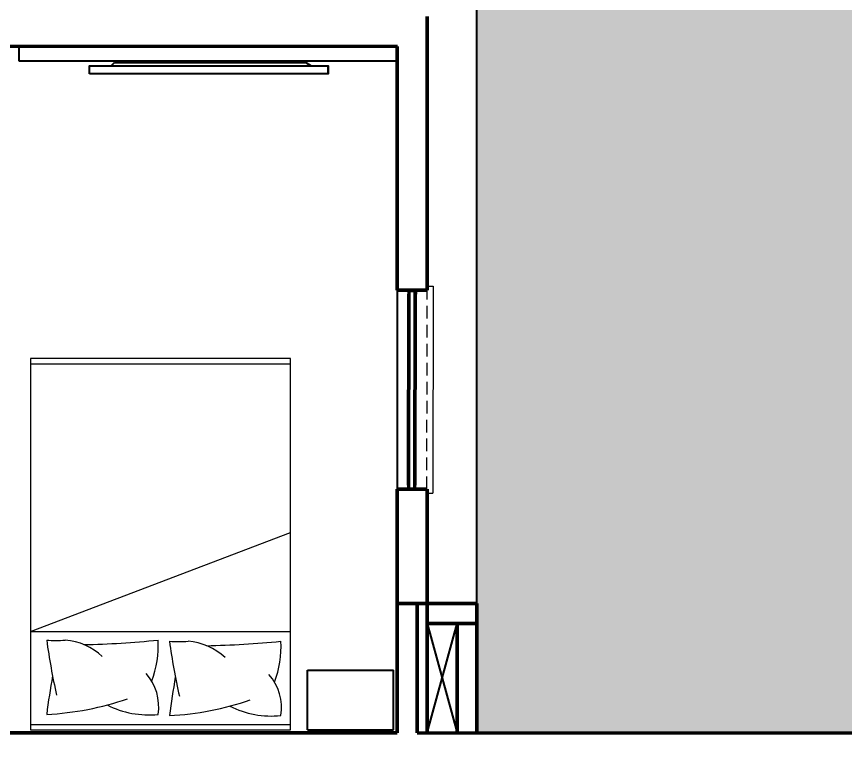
# Model space of a CAD drawing. Header units: centimetres. Extents: x -48696 to 156237, y -5617 to 29024.
# Drawn here: x 88664.4 to 89080.8, y 13308.4 to 13674.2 of the extents above; entities that cross this region are included whole.
import ezdxf

# ---------------------------------------------------------------- set-up
doc = ezdxf.new("R2010")
doc.units = ezdxf.units.CM
doc.linetypes.add('HIDDEN', pattern=[9.525, 6.35, -3.175])
for name, color, linetype in [('01', 1, 'Continuous'), ('ACESSORIOS', 2, 'Continuous'), ('Hachuria - Moveis', 1, 'Continuous'), ('Piso', 55, 'Continuous'), ('PN010', 1, 'Continuous')]:
    doc.layers.add(name, color=color, linetype=linetype)
for name, color, linetype, lineweight in [('Hachura', 1, 'Continuous', 9), ('Moveis', 1, 'Continuous', 9), ('Parede Baixa', 5, 'Continuous', 50), ('Portas - Janelas', 2, 'Continuous', 20), ('Projeção Janela', 15, 'HIDDEN', 9)]:
    doc.layers.add(name, color=color, linetype=linetype, lineweight=lineweight)
doc.styles.add('Valéria', font='romantic.ttf', dxfattribs={"height": 10})
doc.dimstyles.new('Cota - 50', dxfattribs={"dimtxt": 10, "dimasz": 5, "dimexe": 10, "dimexo": 20, "dimgap": 5, "dimtad": 1, "dimtxsty": 'Valéria', "dimblk": 'DOT', "dimcen": 0, "dimclrd": 12, "dimclre": 12, "dimclrt": 2, "dimazin": 2, "dimtfac": 1, "dimtix": 1, "dimtmove": 0, "dimatfit": 3, "dimldrblk": 'DOT', "dimfxl": 1, "dimarcsym": 0})

# ---------------------------------------------------------------- blocks, each defined once
blk = doc.blocks.new('_Dot')
at = {"color": 0, "linetype": 'ByBlock', "lineweight": -2}
blk.add_line((-0.5, 0), (-1, 0), dxfattribs=at)
at = {"color": 0, "linetype": 'ByBlock', "const_width": 0.5}
blk.add_lwpolyline([(-0.25, 0, 1), (0.25, 0, 1)], format="xyb", close=True, dxfattribs=at)
blk = doc.blocks.new('*D1520')
at = {"color": 12, "lineweight": -2, "transparency": 16777216}
for p, q in [((88785.2, 14403.78), (88901.42, 14460.65)), ((90063.73, 12062.68), (88894.64, 14451.76)), ((89958.68, 12005.71), (90074.91, 12062.58))]:
    blk.add_line(p, q, dxfattribs=at)
at = {"layer": 'Defpoints', "color": 0, "transparency": 16777216}
for p in [(88892.44, 14456.26), (88767.23, 14394.99), (89940.72, 11996.92)]:
    blk.add_point(p, dxfattribs=at)
at = {"color": 12, "lineweight": -2, "transparency": 16777216, "xscale": 5, "yscale": 5, "zscale": 5}
for p, rotation in [((88892.44, 14456.26), 116.0746693799297), ((90065.93, 12058.19), 296.0746693799297)]:
    blk.add_blockref('_Dot', p, dxfattribs=dict(at, rotation=rotation))
at = {"color": 2, "transparency": 16777216, "insert": (89488.3, 13261.68), "char_height": 10, "attachment_point": 5, "rotation": 296.0747, "style": 'Valéria'}
blk.add_mtext('2666', dxfattribs=at)
blk = doc.blocks.new('CAMA')
at = {"layer": 'Moveis'}
for p, q in [((-2487.43, 2453.89), (-2487.43, 2313.89)), ((-2287.43, 2453.89), (-2487.43, 2453.89)), ((-2484.43, 2453.89), (-2484.43, 2313.89)), ((-2340.43, 2313.89), (-2393.66, 2453.89)), ((-2340.43, 2313.89), (-2340.43, 2453.89)), ((-2290.43, 2313.89), (-2290.43, 2453.89)), ((-2287.43, 2313.89), (-2287.43, 2453.89)), ((-2487.43, 2313.89), (-2287.43, 2313.89))]:
    blk.add_line(p, q, dxfattribs=at)
for centre, radius, start, end in [((-2331.88, 2398.32), 50.46, 68.2853, 93.747), ((-2821.37, 2399.35), 488.68, 1.0964, 5.7926), ((-2299.39, 2421.99), 27.01, 81.0312, 131.4131), ((-2344.57, 2443.59), 49.65, 333.2123, 5.8776), ((-2450.92, 2381.08), 155.92, 2.7909, 19.1403), ((-2302.48, 2396.13), 32.8, 136.7518, 175.557), ((-2391.08, 2393.67), 56.12, 354.8889, 5.1111), ((-2381.31, 2729.56), 344, 277.7073, 282.7264), ((-2244.56, 2787.47), 402, 259.7822, 262.7656), ((-2332.49, 2332.23), 50.46, 68.2853, 93.747), ((-2300, 2355.91), 27.01, 81.0312, 131.4131), ((-2821.98, 2333.27), 488.68, 1.0964, 5.7926), ((-2345.18, 2377.5), 49.65, 333.2123, 5.8776), ((-2451.53, 2315), 155.92, 2.7909, 19.1403), ((-2303.09, 2330.05), 32.8, 136.7518, 175.557), ((-2391.69, 2327.59), 56.12, 354.8889, 5.1111), ((-2381.92, 2663.48), 344, 277.7073, 282.7264), ((-2245.17, 2721.39), 402, 259.7822, 262.7656)]:
    blk.add_arc(centre, radius, start, end, dxfattribs=at)

msp = doc.modelspace()

# ---------------------------------------------------------------- hatches: boundary and pattern name
h = msp.add_hatch()
h.set_pattern_fill('GRASS2', color=74, scale=15, pattern_type=2)
h.set_pattern_definition([(360, (103476.319, -68023.644), (15, 15), [2.25, -0.45, 0.6, -0.45, 2.25, -9]), (360, (103475.569, -68023.194), (15, 15), [1.5, -1.125, 2.25, -1.125, 1.5, -7.5]), (360, (103480.819, -68017.194), (15, 15), [1.875, -0.75, 1.875, -10.5]), (360, (103473.319, -68014.194), (15, 15), [0.75, -1.5, 0.75, -12]), (90, (103474.819, -68014.194), (-15, 15), [1.35, -13.65]), (90, (103479.319, -68023.194), (-15, 15), [1.5, -13.5]), (90, (103483.069, -68017.194), (-15, 15), [1.5, -13.5]), (45, (103481.269, -68023.344), (8e-15, 15), [1.5, -19.7132034]), (135, (103477.369, -68023.344), (-15, 8e-15), [1.5, -19.7132034]), (63.434949, (103480.819, -68023.269), (8e-10, 15), [1.5, -32.0410197]), (75.9637565, (103480.069, -68023.1943), (5e-10, 15), [1.5, -60.3465844]), (75.9637565, (103483.819, -68017.1943), (5e-10, 15), [1.2, -60.6465844]), (75.9637565, (103475.119, -68014.1943), (5e-10, 15), [1.05, -60.7965844]), (104.0362435, (103478.569, -68023.1943), (-5e-10, 15), [1.5, -60.3465844]), (104.0362435, (103482.319, -68017.1943), (-5e-10, 15), [1.2, -60.6465844]), (104.0362435, (103474.519, -68014.1943), (-5e-10, 15), [1.05, -60.7965844]), (116.565051, (103477.819, -68023.269), (-6e-09, 15), [1.5, -32.041002])])
h.paths.add_polyline_path([(88895.70832, 13704.13429), (88895.59493, 13314.19225), (89307.09834, 13314.07259), (89134.5634, 13679.10649), (89047.61155, 13679.10649), (89050.43626, 13706.13694)])
h.paths.add_polyline_path([(88684.01933, 13969.48156), (88684.01933, 13804.13429), (89046.99159, 13804.13429), (88967.14805, 13969.48155)])
h.paths.add_polyline_path([(88922.26332, 13969.48155), (88922.26332, 14050.93447), (88912.26335, 14069.48156), (88912.26335, 13969.48155)])
h.paths.add_polyline_path([(88805.94304, 14069.48156), (88805.94304, 14084.36825), (88906.11868, 14084.36825), (88906.11868, 14069.48156)])
h.paths.add_polyline_path([(88852.26335, 13969.48156), (88852.26335, 14069.48156), (88842.26339, 14069.48156), (88842.26339, 13969.48156)])
h.paths.add_polyline_path([(88842.26345, 14084.36825), (88842.26345, 14216.60546), (88852.26342, 14195.89662), (88852.26342, 14084.36825)])
h.paths.add_polyline_path([(88782.26339, 13969.48156), (88782.26339, 13995.00242), (88772.26343, 13995.00242), (88772.26343, 13969.48156)])
h.paths.add_polyline_path([(88712.26343, 13969.48156), (88712.26343, 13989.55158), (88702.26346, 13989.55158), (88702.26346, 13969.48156)])
h.paths.add_polyline_path([(88642.26346, 13981.26594), (88642.26346, 13984.5454), (88632.2635, 13984.5454), (88632.2635, 13981.26594)])
h.paths.add_polyline_path([(88572.2635, 13981.28629), (88572.2635, 13989.30772), (88561.2635, 13989.30772), (88561.2635, 13981.28629)])
h.paths.add_polyline_path([(88502.26354, 13981.30665), (88502.26354, 13989.356), (88492.26358, 13989.356), (88492.26358, 13981.30665)])
h.paths.add_polyline_path([(88433.26361, 13981.32991), (88433.26361, 13990.38853), (88422.26361, 13990.38853), (88422.26361, 13981.32991)])
h.paths.add_polyline_path([(88362.076, 13998.01943), (88362.076, 13981.35064), (88350.97254, 13981.35064), (88350.97254, 14003.66537)])
h.paths.add_polyline_path([(88276.33034, 14069.46061), (88276.33034, 14085.41804), (88334.32385, 14086.45384), (88334.32385, 14069.46061)])
h.paths.add_polyline_path([(88291.68585, 13981.36788), (88291.68585, 14069.46061), (88280.6858, 14069.46061), (88280.6858, 13981.36788)])
h.paths.add_polyline_path([(88290.68788, 14206.29974), (88290.68788, 14085.49584), (88280.68585, 14085.49584), (88280.68585, 14206.29974)])
h.paths.add_polyline_path([(88257.30158, 14303.72541), (88257.30158, 14285.72541), (88221.31634, 14285.72541), (88221.31634, 14303.72541)])
h.paths.add_polyline_path([(88221.31634, 14189.46374), (88221.11224, 14410.34788), (88074.35064, 14415.82088), (88074.35064, 14189.46374)])
h.paths.add_polyline_path([(88291.76862, 14403.81814), (88291.76862, 14372.081), (88280.60303, 14371.10197), (88280.60303, 14403.81814)])
h.paths.add_polyline_path([(88362.22257, 14378.45612), (88362.20715, 14405.08621), (88351.11801, 14405.49974), (88351.11801, 14378.45612)])
h.paths.add_polyline_path([(88432.22257, 14402.47521), (88432.22257, 14382.7603), (88422.20584, 14378.60979), (88422.22257, 14402.47521)])
h.paths.add_polyline_path([(88360.74192, 14160.85148), (88360.74192, 14198.94491), (88351.05536, 14198.94491), (88351.05536, 14160.85148)])
h.paths.add_polyline_path([(88422.26364, 14169.73345), (88422.26364, 14198.00985), (88431.62604, 14193.55911), (88431.62604, 14169.73345)])
h.paths.add_polyline_path([(88492.22257, 14378.56087), (88492.22257, 14399.86479), (88502.22257, 14399.86479), (88502.22257, 14378.56087)])
h.paths.add_polyline_path([(88573.22257, 14378.36913), (88573.22257, 14397.62729), (88562.22257, 14397.62729), (88562.22257, 14378.36913)])
h.paths.add_polyline_path([(88492.26938, 14169.95588), (88492.26938, 14197.95388), (88502.26934, 14197.95388), (88502.26934, 14169.95588)])
h.paths.add_polyline_path([(88562.2636, 14169.90695), (88562.2636, 14198.01792), (88572.26357, 14198.01792), (88572.26357, 14169.90695)])
h.paths.add_polyline_path([(88772.26344, 14361.56785), (88782.97671, 14339.38183), (88782.97671, 14304.36114), (88799.88764, 14304.36114), (88807.12931, 14289.36445), (88782.26345, 14289.36445), (88782.56746, 14160.60194), (88772.26349, 14164.13417), (88772.26349, 14289.36445), (88729.2238, 14287.33751), (88729.23428, 14303.41907), (88772.26344, 14304.36445)])
h.paths.add_polyline_path([(88712.97675, 14392.00541), (88711.22285, 14365.74045), (88701.63453, 14370.69085), (88701.63453, 14392.00541)])
h.paths.add_polyline_path([(88642.97672, 14394.61583), (88642.97672, 14377.68595), (88631.53543, 14377.68595), (88631.53543, 14394.61583)])
h.paths.add_polyline_path([(88702.26346, 14169.09267), (88702.26346, 14204.33425), (88712.26349, 14204.33425), (88712.26349, 14169.09267)])
h.paths.add_polyline_path([(88632.26357, 14169.78262), (88632.26357, 14198.27439), (88642.26346, 14198.27439), (88642.26346, 14169.78262)])
h.paths.add_polyline_path([(88221.11224, 14410.34788), (88221.11224, 14403.81817), (88351.05531, 14403.81817), (88351.11801, 14405.49974)])

# ---------------------------------------------------------------- linework, layer by layer
for p, q in [((88895.70832, 13379.20384), (88895.70832, 13704.13429)), ((88700.99861, 13645.35506), (88700.99861, 13649.381)), ((88820.99861, 13645.35506), (88820.99861, 13649.381))]:
    msp.add_line(p, q)
at = {"layer": '01'}
for p, q in [((88810.53203, 13345.70685), (88853.84668, 13345.70685)), ((88810.53203, 13315.70685), (88853.84668, 13315.70685))]:
    msp.add_line(p, q, dxfattribs=at)
at = {"layer": 'ACESSORIOS'}
for p, q in [((88855.70832, 13651.71282), (88855.70832, 13659.20386)), ((88665.78581, 13651.71282), (88665.78581, 13658.76805)), ((88855.70832, 13651.71282), (88665.78581, 13651.71282)), ((88855.70832, 13536.70385), (88855.70832, 13436.68264))]:
    msp.add_line(p, q, dxfattribs=at)
at = {"layer": 'Hachura'}
for p, q in [((88862.0676, 13437.19476), (88862.20761, 13536.19466)), ((88864.0676, 13437.19193), (88864.20761, 13536.19183)), ((88861.06689, 13436.69617), (88861.06972, 13438.69617)), ((88861.5676, 13437.19547), (88861.56972, 13438.69546)), ((88864.5676, 13437.19122), (88864.56972, 13438.69122)), ((88865.06689, 13436.69052), (88865.06972, 13438.69051)), ((88861.5676, 13437.19547), (88864.5676, 13437.19122))]:
    msp.add_line(p, q, dxfattribs=at)
at = {"layer": 'Hachuria - Moveis'}
for p, q in [((88861.20832, 13536.69607), (88861.20549, 13534.69607)), ((88861.70761, 13536.19537), (88861.70549, 13534.69537)), ((88861.70761, 13536.19537), (88864.7076, 13536.19112)), ((88864.7076, 13536.19112), (88864.70548, 13534.69112)), ((88865.20831, 13536.69042), (88865.20548, 13534.69042)), ((88810.53203, 13315.70685), (88810.5359, 13345.70685)), ((88853.84668, 13315.70685), (88853.84668, 13345.70685))]:
    msp.add_line(p, q, dxfattribs=at)
at = {"layer": 'Parede Baixa'}
for p, q in [((88870.70832, 13674.1995), (88870.70832, 13536.70385)), ((88580.77229, 13659.28381), (88855.80573, 13659.20383)), ((88855.70832, 13659.20386), (88855.70832, 13536.70385)), ((88855.70832, 13536.70385), (88870.70832, 13536.70385)), ((88855.70832, 13436.70385), (88855.70832, 13314.20384)), ((88855.70832, 13436.70385), (88870.70832, 13436.70385)), ((88870.70832, 13436.70385), (88870.70832, 13369.20384)), ((88855.70832, 13379.20384), (88895.70832, 13379.20384)), ((88865.70832, 13379.20094), (88865.68942, 13314.20094)), ((88895.70832, 13379.20384), (88895.70832, 13314.19221)), ((88870.70832, 13314.19948), (88870.70832, 13369.20384)), ((88870.70832, 13369.20384), (88895.70832, 13369.20384)), ((88885.70832, 13314.20384), (88885.70832, 13369.20384)), ((88580.77229, 13314.28379), (88855.70832, 13314.20384)), ((88865.68942, 13314.20094), (89172.16851, 13314.11182))]:
    msp.add_line(p, q, dxfattribs=at)
at = {"layer": 'Piso'}
for p, q in [((88861.06972, 13438.69617), (88861.20549, 13534.69607)), ((88861.56972, 13438.69546), (88861.70549, 13534.69537)), ((88864.56972, 13438.69122), (88864.70548, 13534.69112)), ((88865.06972, 13438.69051), (88865.20548, 13534.69042)), ((88870.70832, 13314.20384), (88885.70832, 13369.20384)), ((88870.70832, 13369.20384), (88885.70832, 13314.20384))]:
    msp.add_line(p, q, dxfattribs=at)
at = {"layer": 'PN010'}
for p, q in [((88711.95683, 13649.381), (88713.65249, 13651.03873)), ((88713.65249, 13651.03873), (88809.7607, 13651.03873)), ((88809.7607, 13651.03873), (88812.47607, 13649.381))]:
    msp.add_line(p, q, dxfattribs=at)
msp.add_lwpolyline([(88700.99861, 13645.35506), (88700.99861, 13649.381), (88820.99861, 13649.381), (88820.99861, 13645.35506)], close=True, dxfattribs=at)
at = {"layer": 'Portas - Janelas'}
for p, q in [((88870.71113, 13538.68264), (88873.71113, 13538.67839)), ((88873.71113, 13538.67839), (88873.56405, 13434.6785)), ((88870.56405, 13434.68274), (88873.56405, 13434.6785))]:
    msp.add_line(p, q, dxfattribs=at)
at = {"layer": 'Projeção Janela'}
msp.add_line((88870.56688, 13436.68274), (88870.70831, 13536.68264), dxfattribs=at)

# ---------------------------------------------------------------- block references
at = {"layer": 'Moveis', "xscale": 0.9333333333333332, "yscale": 0.9333333333333332, "zscale": 0.9333333333333332, "rotation": 270}
msp.add_blockref('CAMA', (86511.78402, 11180.77332), dxfattribs=at)

# ---------------------------------------------------------------- dimensions: what is measured, and where the dimension line sits
dim = msp.add_aligned_dim(p1=(89940.71772, 11996.91907), p2=(88767.23138, 14394.98563), distance=-139.3961, text='2666', dimstyle='Cota - 50', override={"dimtxsty": 'Valéria'})
dim.commit()
dim.dimension.update_dxf_attribs({"geometry": '*D1520', "text_midpoint": (89488.29829, 13261.68325)})

doc.saveas('drawing.dxf')
